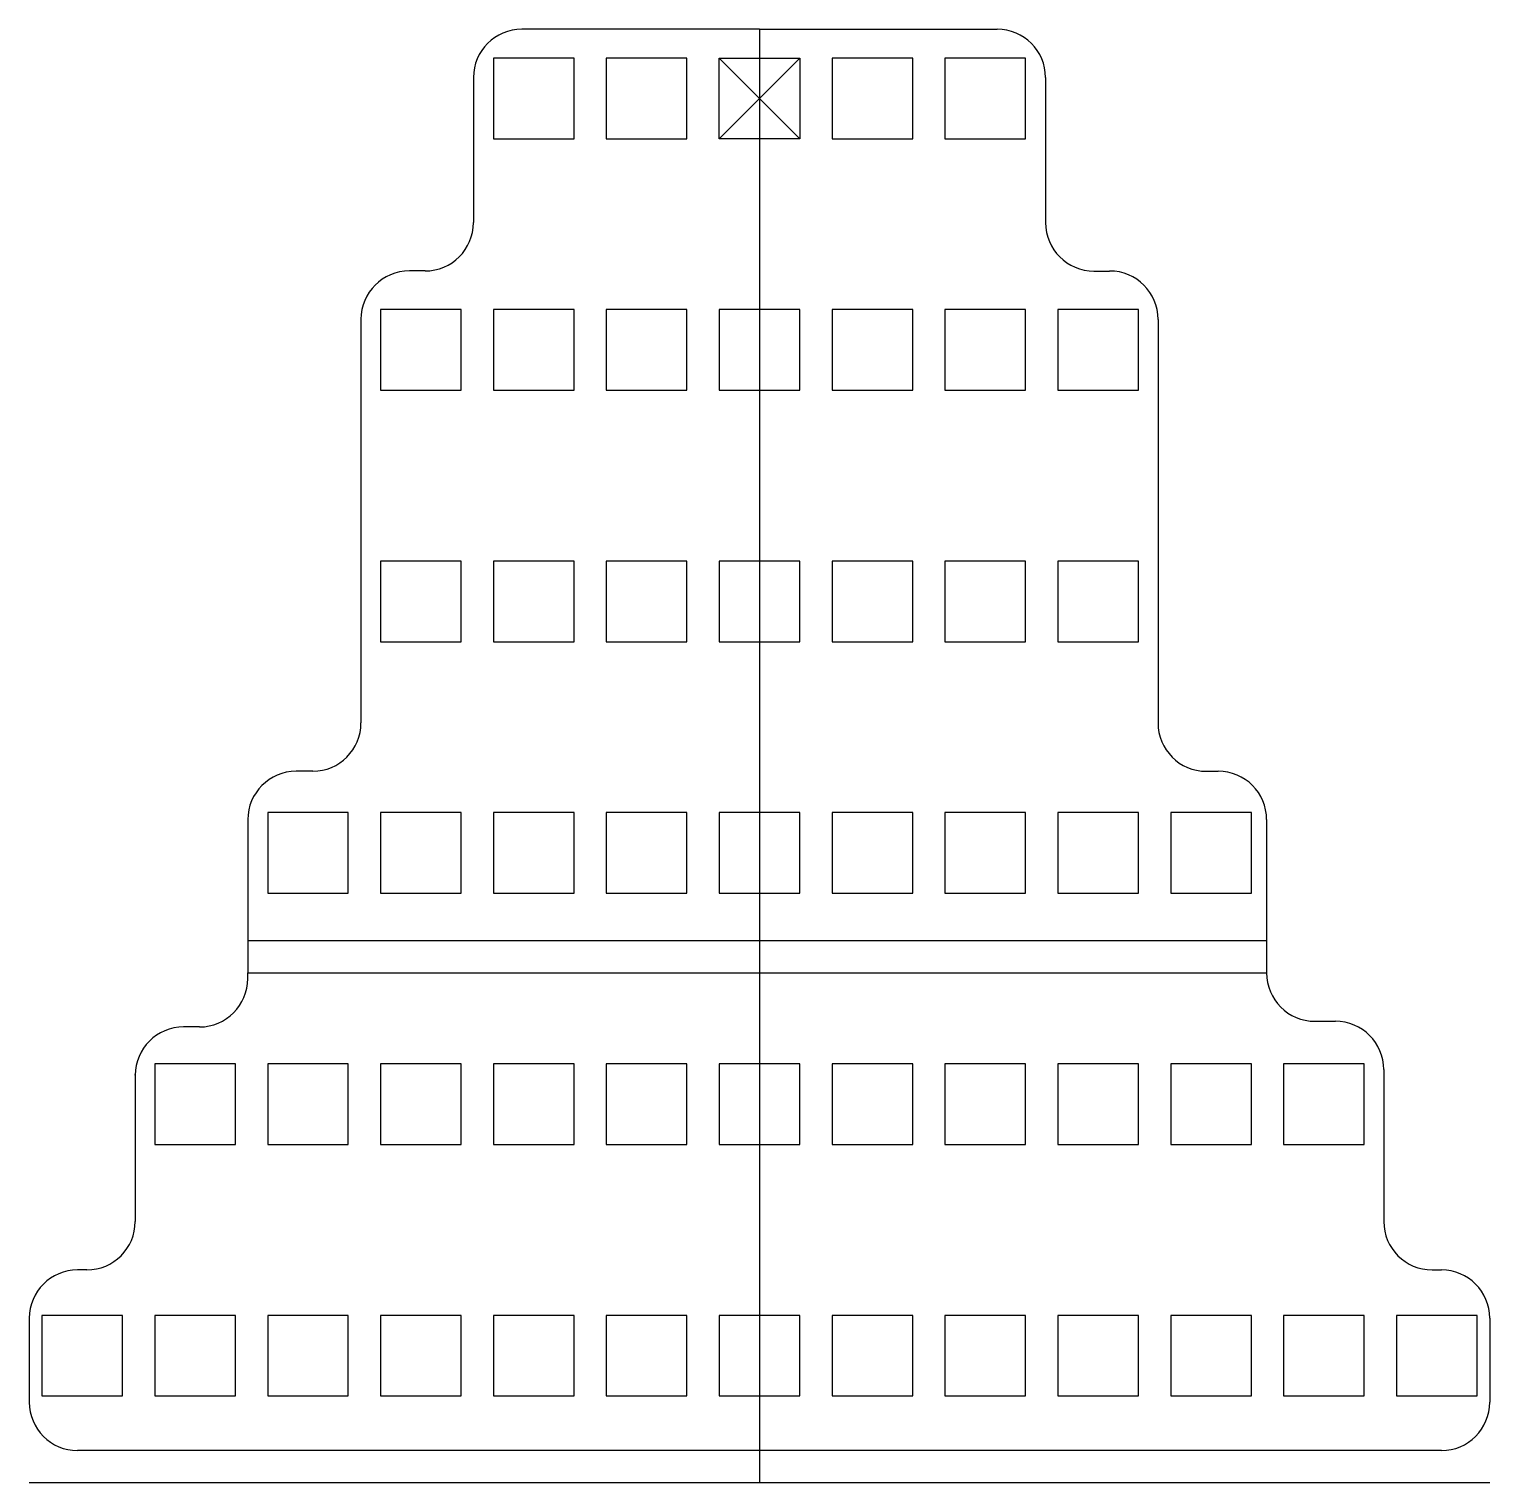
# Model space of a CAD drawing. Header units: millimetres. Extents: x -55 to 35.6, y -3.7 to 86.5.
import ezdxf

# ---------------------------------------------------------------- set-up
doc = ezdxf.new("R2010")
doc.units = ezdxf.units.MM
doc.layers.get('0').update_dxf_attribs({"linetype": 'CONTINUOUS'})

msp = doc.modelspace()

# ---------------------------------------------------------------- linework, layer by layer
for p, q in [((-9.712, 86.467), (-24.453, 86.467)), ((-9.712, 86.467), (-9.712, -3.72)), ((-9.712, 86.467), (5.028, 86.467)), ((-12.212, 79.667), (-12.212, 84.667)), ((-12.212, 84.667), (-7.212, 84.667)), ((-7.212, 79.667), (-12.212, 84.667)), ((-12.212, 79.667), (-7.212, 84.667)), ((-7.212, 84.667), (-7.212, 79.667)), ((-27.453, 83.467), (-27.453, 74.467)), ((8.028, 83.467), (8.028, 74.464)), ((-7.212, 79.667), (-12.212, 79.667)), ((-30.453, 71.467), (-31.425, 71.467)), ((11.028, 71.464), (12, 71.464)), ((-34.425, 68.467), (-34.425, 60)), ((15, 68.464), (15, 60)), ((-34.425, 60), (-34.425, 43.427)), ((15, 60), (15, 43.427)), ((-37.416, 40.427), (-38.455, 40.424)), ((18, 40.427), (18.735, 40.427)), ((-41.445, 37.424), (-41.445, 27.916)), ((21.735, 37.427), (21.735, 27.916)), ((21.735, 29.916), (-41.445, 29.916)), ((-41.445, 27.916), (21.735, 27.916)), ((-41.445, 27.565), (-41.445, 27.916)), ((-44.445, 24.565), (-45.425, 24.565)), ((24.735, 24.916), (26, 24.916)), ((29, 21.916), (29, 12.49)), ((-48.425, 21.619), (-48.425, 12.49)), ((-48.425, 21.565), (-48.425, 21.619)), ((-51.425, 9.49), (-52, 9.49)), ((32, 9.49), (32.575, 9.49)), ((-55, 6.49), (-55, 1.283)), ((35.575, 6.49), (35.575, 1.283)), ((32.575, -1.717), (-52, -1.717)), ((35.575, -3.72), (-55, -3.72))]:
    msp.add_line(p, q)
for points in [[(-26.212, 84.667), (-26.212, 79.667), (-21.212, 79.667), (-21.212, 84.667)], [(-19.212, 84.667), (-19.212, 79.667), (-14.212, 79.667), (-14.212, 84.667)], [(-5.212, 84.667), (-5.212, 79.667), (-0.212, 79.667), (-0.212, 84.667)], [(1.788, 84.667), (1.788, 79.667), (6.788, 79.667), (6.788, 84.667)], [(-33.212, 69.067), (-33.212, 64.067), (-28.212, 64.067), (-28.212, 69.067)], [(-26.212, 69.067), (-26.212, 64.067), (-21.212, 64.067), (-21.212, 69.067)], [(-19.212, 69.067), (-19.212, 64.067), (-14.212, 64.067), (-14.212, 69.067)], [(-12.212, 69.067), (-12.212, 64.067), (-7.212, 64.067), (-7.212, 69.067)], [(-5.212, 69.067), (-5.212, 64.067), (-0.212, 64.067), (-0.212, 69.067)], [(1.788, 69.067), (1.788, 64.067), (6.788, 64.067), (6.788, 69.067)], [(8.788, 69.067), (8.788, 64.067), (13.788, 64.067), (13.788, 69.067)], [(-33.212, 53.467), (-33.212, 48.467), (-28.212, 48.467), (-28.212, 53.467)], [(-26.212, 53.467), (-26.212, 48.467), (-21.212, 48.467), (-21.212, 53.467)], [(-19.212, 53.467), (-19.212, 48.467), (-14.212, 48.467), (-14.212, 53.467)], [(-12.212, 53.467), (-12.212, 48.467), (-7.212, 48.467), (-7.212, 53.467)], [(-5.212, 53.467), (-5.212, 48.467), (-0.212, 48.467), (-0.212, 53.467)], [(1.788, 53.467), (1.788, 48.467), (6.788, 48.467), (6.788, 53.467)], [(8.788, 53.467), (8.788, 48.467), (13.788, 48.467), (13.788, 53.467)], [(-40.212, 37.867), (-40.212, 32.867), (-35.212, 32.867), (-35.212, 37.867)], [(-33.212, 37.867), (-33.212, 32.867), (-28.212, 32.867), (-28.212, 37.867)], [(-26.212, 37.867), (-26.212, 32.867), (-21.212, 32.867), (-21.212, 37.867)], [(-19.212, 37.867), (-19.212, 32.867), (-14.212, 32.867), (-14.212, 37.867)], [(-12.212, 37.867), (-12.212, 32.867), (-7.212, 32.867), (-7.212, 37.867)], [(-5.212, 37.867), (-5.212, 32.867), (-0.212, 32.867), (-0.212, 37.867)], [(1.788, 37.867), (1.788, 32.867), (6.788, 32.867), (6.788, 37.867)], [(8.788, 37.867), (8.788, 32.867), (13.788, 32.867), (13.788, 37.867)], [(15.788, 37.867), (15.788, 32.867), (20.788, 32.867), (20.788, 37.867)], [(-47.212, 22.267), (-47.212, 17.267), (-42.212, 17.267), (-42.212, 22.267)], [(-40.212, 22.267), (-40.212, 17.267), (-35.212, 17.267), (-35.212, 22.267)], [(-33.212, 22.267), (-33.212, 17.267), (-28.212, 17.267), (-28.212, 22.267)], [(-26.212, 22.267), (-26.212, 17.267), (-21.212, 17.267), (-21.212, 22.267)], [(-19.212, 22.267), (-19.212, 17.267), (-14.212, 17.267), (-14.212, 22.267)], [(-12.212, 22.267), (-12.212, 17.267), (-7.212, 17.267), (-7.212, 22.267)], [(-5.212, 22.267), (-5.212, 17.267), (-0.212, 17.267), (-0.212, 22.267)], [(1.788, 22.267), (1.788, 17.267), (6.788, 17.267), (6.788, 22.267)], [(8.788, 22.267), (8.788, 17.267), (13.788, 17.267), (13.788, 22.267)], [(15.788, 22.267), (15.788, 17.267), (20.788, 17.267), (20.788, 22.267)], [(22.788, 22.267), (22.788, 17.267), (27.788, 17.267), (27.788, 22.267)], [(-54.212, 6.667), (-54.212, 1.667), (-49.212, 1.667), (-49.212, 6.667)], [(-47.212, 6.667), (-47.212, 1.667), (-42.212, 1.667), (-42.212, 6.667)], [(-40.212, 6.667), (-40.212, 1.667), (-35.212, 1.667), (-35.212, 6.667)], [(-33.212, 6.667), (-33.212, 1.667), (-28.212, 1.667), (-28.212, 6.667)], [(-26.212, 6.667), (-26.212, 1.667), (-21.212, 1.667), (-21.212, 6.667)], [(-19.212, 6.667), (-19.212, 1.667), (-14.212, 1.667), (-14.212, 6.667)], [(-12.212, 6.667), (-12.212, 1.667), (-7.212, 1.667), (-7.212, 6.667)], [(-5.212, 6.667), (-5.212, 1.667), (-0.212, 1.667), (-0.212, 6.667)], [(1.788, 6.667), (1.788, 1.667), (6.788, 1.667), (6.788, 6.667)], [(8.788, 6.667), (8.788, 1.667), (13.788, 1.667), (13.788, 6.667)], [(15.788, 6.667), (15.788, 1.667), (20.788, 1.667), (20.788, 6.667)], [(22.788, 6.667), (22.788, 1.667), (27.788, 1.667), (27.788, 6.667)], [(29.788, 6.667), (29.788, 1.667), (34.788, 1.667), (34.788, 6.667)]]:
    msp.add_lwpolyline(points, close=True)
for centre, start, end in [((-24.453, 83.467), 90, 180), ((5.028, 83.467), 0, 90), ((-30.453, 74.467), 270, 360), ((11.028, 74.464), 180, 270), ((-31.425, 68.467), 90, 180), ((12, 68.464), 0, 90), ((-37.425, 43.427), 270.17742, 360), ((18, 43.427), 180, 270), ((-38.445, 37.424), 90.17742, 180), ((18.735, 37.427), 0, 90), ((-44.445, 27.565), -90, 0), ((24.735, 27.916), 180, 270), ((-45.425, 21.565), 90, 180), ((26, 21.916), 0, 90), ((-51.425, 12.49), 270, 360), ((32, 12.49), 180, 270), ((-52, 6.49), 90, 180), ((32.575, 6.49), 0, 90), ((-52, 1.283), 180, 270), ((32.575, 1.283), -90, 0)]:
    msp.add_arc(centre, 3, start, end)

doc.saveas('drawing.dxf')
